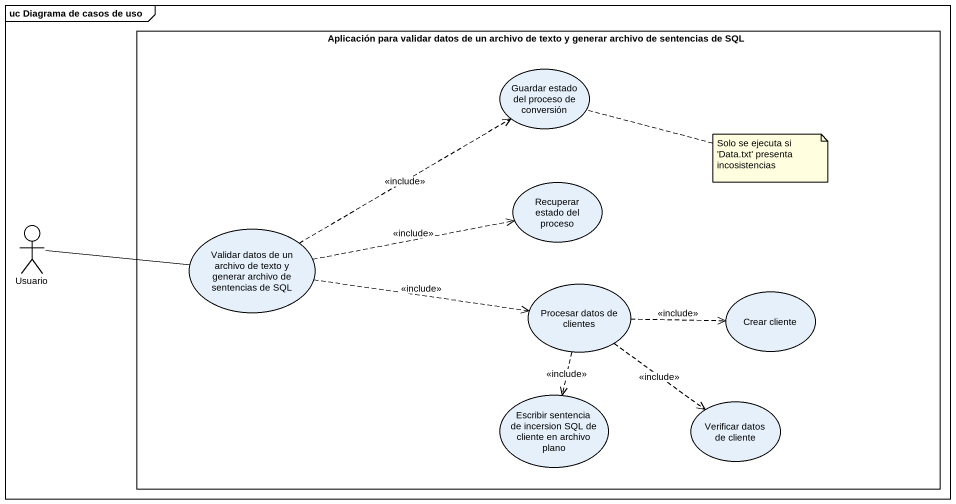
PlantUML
@startuml
mainframe uc Diagrama de casos de uso
rectangle "Aplicación para validar datos de un archivo de texto y generar archivo de sentencias de SQL" as Aplicación_para_validar {
  usecase "Guardar estado del proceso de conversión" as Guardar_estado_del_proceso
  usecase "Recuperar estado del proceso" as Recuperar_estado_del_proceso
  usecase "Validar datos de un archivo de texto y generar archivo de sentencias de SQL" as Validar_datos_de_un_archivo
  usecase "Procesar datos de clientes" as Procesar_datos_de_clientes
  usecase "Crear cliente" as Crear_cliente
  usecase "Escribir sentencia de incersion SQL de cliente en archivo plano" as Escribir_sentencia_de
  usecase "Verificar datos de cliente" as Verificar_datos_de_cliente
}
actor Usuario
Usuario -right- Validar_datos_de_un_archivo
Validar_datos_de_un_archivo .right.> Guardar_estado_del_proceso : <<include>>
Validar_datos_de_un_archivo .right.> Recuperar_estado_del_proceso : <<include>>
Validar_datos_de_un_archivo .right.> Procesar_datos_de_clientes : <<include>>
Procesar_datos_de_clientes .right.> Crear_cliente : <<include>>
Procesar_datos_de_clientes ..> Escribir_sentencia_de : <<include>>
Procesar_datos_de_clientes ..> Verificar_datos_de_cliente : <<include>>
note right of Guardar_estado_del_proceso : Solo se ejecuta si 'Data.txt' presenta incosistencias
@enduml
